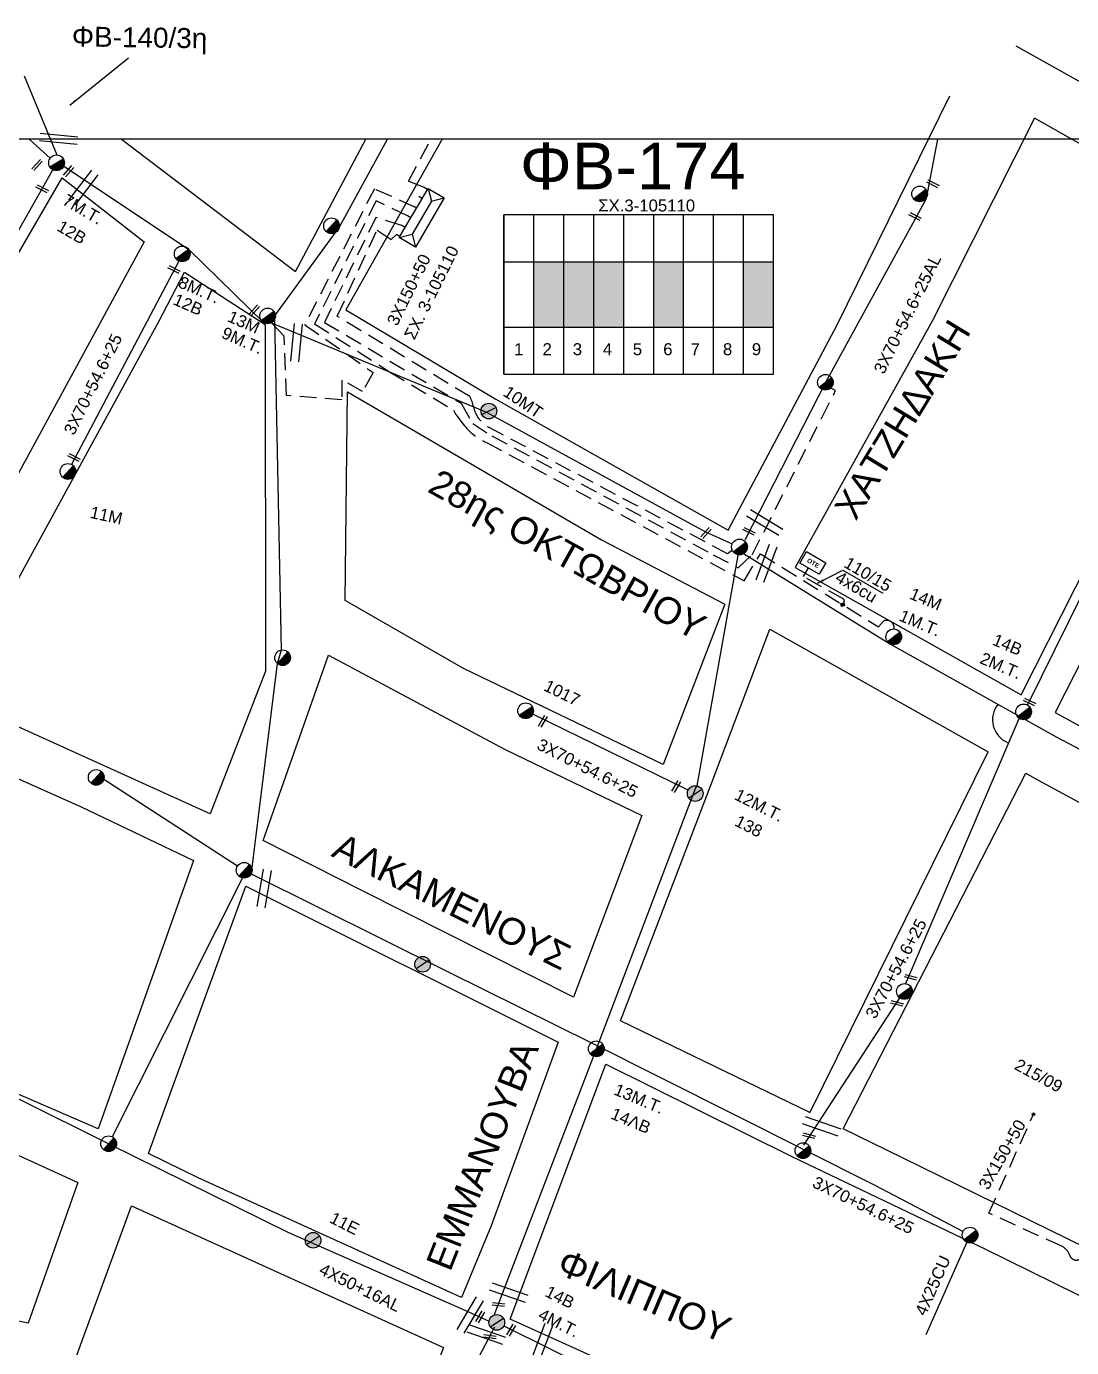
# Model space of a CAD drawing. Header units: millimetres. Extents: x 6950 to 9601, y 853 to 1951.
# Drawn here: x 8123.8 to 8280.8, y 1732.5 to 1931 of the extents above; entities that cross this region are included whole.
import ezdxf
from ezdxf.enums import TextEntityAlignment as Align

# ---------------------------------------------------------------- set-up
doc = ezdxf.new("R2010")
doc.units = ezdxf.units.MM
doc.linetypes.add('DASHED', pattern=[19.05, 12.7, -6.35])
for name, color, linetype in [('Pillar OTE', 7, 'Continuous'), ('Άγνωστα', 7, 'Continuous'), ('Ασφαλειοκιβώτια Χ.Τ 9 αναχωρήσεων', 7, 'Continuous'), ('Γυμνά εναέρια ΧΤ και ΦΟΠ (3Φ)   4x50+16AL', 7, 'Continuous'), ('Επιγραφές - Σχήματα', 7, 'Continuous'), ('Καλώδια ΧΤ   3x150AL+50CU', 7, 'DASHED'), ('Καλώδια ΧΤ   4x25CU', 7, 'DASHED'), ('Μηχανική τομή', 7, 'Continuous'), ('Στύλος Ξύλινος', 7, 'Continuous'), ('Στύλος Ξύλινος @ 1', 7, 'Continuous'), ('Στύλος ΦΜ', 7, 'Continuous'), ('Στύλος ΦΜ @ 1', 7, 'Continuous'), ('Συνδέσεις', 7, 'Continuous'), ('Συνεστραμμένα ΧΤ   3x70+54.6+25 AL', 7, 'SYN_LINE'), ('Τομή', 7, 'Continuous'), ('Υποσταθμός πόλεως', 7, 'Continuous'), ('Υπόβαθρο ΔΕΗ', 7, 'Continuous'), ('Υπόγεια καλώδια Παροχών ΧΤ   4x50AL', 7, 'DASHED'), ('Υπόγεια καλώδια Παροχών ΧΤ   4x6', 7, 'DASHED')]:
    doc.layers.add(name, color=color, linetype=linetype)
doc.styles.add('arial', font='ARIAL.TTF')
doc.styles.get("Standard").update_dxf_attribs({"font": 'ARIAL.TTF'})
doc.linetypes.add('SYN_LINE', pattern='A,0.5,-0.0001,["/\\/\\/\\/",Standard,S=0.1,R=0,X=0,Y=-0.05],-0.25', length=0.7501)
doc.dimstyles.new('ISO-25', dxfattribs={"dimtxt": 2.5, "dimasz": 2.5, "dimexe": 1.25, "dimexo": 0.625, "dimtad": 1, "dimtxsty": 'Standard', "dimcen": 2.5, "dimadec": 0, "dimazin": 0, "dimtfac": 1, "dimtmove": 0, "dimatfit": 3, "dimfxl": 1, "dimarcsym": 0})

# ---------------------------------------------------------------- blocks, each defined once
blk = doc.blocks.new('ΤΟΜΗ')
at = {"layer": 'Τομή', "ltscale": 40}
for p, q in [((-5.68, 0), (5.68, 0)), ((5.68, -2.33), (-5.68, -2.33))]:
    blk.add_line(p, q, dxfattribs=at)
blk = doc.blocks.new('ΜΗΧΑΝΙΚΗ ΤΟΜΗ')
at = {"layer": 'Μηχανική τομή', "ltscale": 40}
for p, q in [((-1.89, 0.78), (1.89, 0.78)), ((1.89, 0), (-1.89, 0))]:
    blk.add_line(p, q, dxfattribs=at)
blk = doc.blocks.new('ΥΠΑΡΧΩΝ ΤΣΙΜΕΝΤΕΝΙΟΣ ΣΤΥΛΟΣ')
at = {"layer": 'Στύλος ΦΜ'}
blk.add_hatch(color=7, dxfattribs=at).paths.add_polyline_path([(-1.29, -2.28, 0.574793), (2.62, 0, 0.268822), (1.3, 2.27)])
at = {"layer": 'Στύλος ΦΜ', "color": 7}
blk.add_line((-1.29, -2.28), (1.3, 2.27), dxfattribs=at)
blk.add_circle((0, 0), 2.62, dxfattribs=at)
at = {"layer": 'Στύλος ΦΜ', "flags": 4}
for tag, p in [('ΑΡΙΘΜΟΣ', (-4.68, 8.05)), ('ΤΥΠΟΣ', (-4.91, 3.03))]:
    blk.add_attdef(tag, p, '', height=4, dxfattribs=at)
blk = doc.blocks.new('ΥΠΑΡΧΩΝ ΞΥΛΙΝΟΣ ΣΤΥΛΟΣ')
at = {"layer": 'Στύλος Ξύλινος'}
h = blk.add_hatch(color=7, dxfattribs=at)
h.paths.add_polyline_path([(-2.62, 0, 0.270008), (-1.29, -2.28), (1.3, 2.27, 0.576266)])
h.paths.add_polyline_path([(-1.29, -2.28, 0.574793), (2.62, 0, 0.268822), (1.3, 2.27)])
at = {"layer": 'Στύλος Ξύλινος', "color": 7}
blk.add_line((-1.29, -2.28), (1.3, 2.27), dxfattribs=at)
blk.add_circle((0, 0), 2.62, dxfattribs=at)
at = {"layer": 'Στύλος Ξύλινος', "flags": 4}
for tag, p in [('ΑΡΙΘΜΟΣ', (-4.91, 8.6)), ('ΤΥΠΟΣ', (-4.85, 3.39))]:
    blk.add_attdef(tag, p, '', height=4, dxfattribs=at)
blk = doc.blocks.new('ΥΠΟΣΤΑΘΜΟΣ ΠΟΛΕΩΣ 6 ΑΝΑΧΩΡΗΣΕΩΝ')
at = {"layer": 'Υποσταθμός πόλεως', "linetype": 'Continuous', "ltscale": 40}
for p, q in [((-8.18, -2.82), (-8.18, -4)), ((-5.01, -2.82), (-5.01, -4)), ((-1.74, -2.82), (-1.74, -4)), ((1.65, -2.82), (1.65, -4)), ((5.07, -2.82), (5.07, -4)), ((8.16, -2.82), (8.16, -4))]:
    blk.add_line(p, q, dxfattribs=at)
blk.add_lwpolyline([(-8.57, 2.82), (8.57, 2.82), (8.57, -2.82), (-8.57, -2.82)], close=True, dxfattribs=at)
for points in [[(-5.75, 0), (-8.57, 2.82)], [(5.75, 0), (8.57, 2.82)], [(-8.57, -2.82), (-5.75, 0)], [(-5.75, 0), (5.75, 0)], [(8.57, -2.82), (5.75, 0)]]:
    blk.add_lwpolyline(points, dxfattribs=at)
at = {"layer": 'Υποσταθμός πόλεως', "linetype": 'SYN_LINE', "ltscale": 40, "flags": 1}
for tag, p in [('ΜΕΤΑΣΧΗΜΑΤΙΣΜΟΣ', (9.64, 1.91)), ('ΙΣΧΥΣ', (9.62, -0.89)), ('ΑΡΙΘΜΟΣ', (9.74, -3.61))]:
    blk.add_attdef(tag, p, '', height=1.8, dxfattribs=at)
blk = doc.blocks.new('ΑΣΦΑΛΕΙΟΚΙΒΩΤΙΟ ΥΠΟΣΤΑΘΜΟΥ 9 ΑΝΑΧΩΡΗΣΕΩΝ')
at = {"layer": 'Ασφαλειοκιβώτια Χ.Τ 9 αναχωρήσεων', "ltscale": 40}
for p, q in [((-23.8, 40.36), (24.02, 40.36)), ((-9.72, 40.36), (-9.72, -40.64)), ((9.94, 40.36), (9.94, -40.64)), ((-23.8, 31.36), (24.02, 31.36)), ((-23.8, 22.36), (24.02, 22.36)), ((-23.8, 13.36), (24.02, 13.36)), ((-23.8, 4.36), (24.02, 4.36)), ((-23.8, -4.64), (24.02, -4.64)), ((-23.8, -13.64), (24.02, -13.64)), ((-23.8, -22.64), (24.02, -22.64)), ((-23.8, -31.64), (24.02, -31.64))]:
    blk.add_line(p, q, dxfattribs=at)
at = {"layer": 'Ασφαλειοκιβώτια Χ.Τ 9 αναχωρήσεων'}
blk.add_lwpolyline([(-23.8, -40.64), (24.02, -40.64), (24.02, 40.36), (-23.8, 40.36)], close=True, dxfattribs=at)
for s, p in [('1', (-18.12, 37.3)), ('2', (-18.12, 28.73)), ('3', (-18.12, 19.66)), ('4', (-18.12, 10.64)), ('5', (-18.12, 1.63)), ('6', (-18.12, -7.51)), ('7', (-18.12, -15.75)), ('8', (-18.12, -25.44)), ('9', (-18.12, -34.13))]:
    blk.add_text(s, height=3.6, rotation=270, dxfattribs=at).set_placement(p)
at = {"layer": 'Ασφαλειοκιβώτια Χ.Τ 9 αναχωρήσεων', "ltscale": 40}
for tag, height, p in [('ΟΝΟΜΑ', 5, (-0.16, 44.31)), ('ΚΕΙΜΕΝΟ 1', 2, (17.06, 35.59)), ('ΚΕΙΜΕΝΟ 2', 2, (17.06, 26.88)), ('ΚΕΙΜΕΝΟ 3', 2, (17.06, 17.69)), ('ΚΕΙΜΕΝΟ 4', 2, (17.06, 8.71)), ('ΚΕΙΜΕΝΟ 5', 2, (17.06, -0.13)), ('ΚΕΙΜΕΝΟ 6', 2, (17.06, -9.05)), ('ΚΕΙΜΕΝΟ 7', 2, (17.06, -18.13)), ('ΚΕΙΜΕΝΟ 8', 2, (17.06, -26.85)), ('ΚΕΙΜΕΝΟ 9', 2, (17.06, -35.99)), ('ΣΧ', 2, (-0.1, -42.64))]:
    blk.add_attdef(tag, text='', height=height, dxfattribs=at).set_placement(p, align=Align.MIDDLE_CENTER)
blk = doc.blocks.new('_ΣΥΝΔΕΣΗ')
at = {"layer": 'Συνδέσεις', "linetype": 'SYN_LINE', "ltscale": 40}
blk.add_hatch(color=256, dxfattribs=at).paths.add_polyline_path([(0.5, -0.01, 1), (-0.5, -0.01, 1)])
at = {"layer": 'Συνδέσεις'}
blk.add_circle((0, -0.01), 0.5, dxfattribs=at)
blk = doc.blocks.new('PILLAR ΟΤΕ')
at = {"layer": 'Pillar OTE', "ltscale": 40}
blk.add_lwpolyline([(-3.31, 2.02), (3.39, 2.02), (3.39, -1.99), (-3.31, -1.99)], close=True, dxfattribs=at)
at = {"layer": 'Pillar OTE', "insert": (-1.81, 0.71), "char_height": 1.3575, "width": 109.961, "attachment_point": 1}
blk.add_mtext('{\\fArial|b1|i0|c161|p34;OTE}', dxfattribs=at)
blk = doc.blocks.new('TSONTA XT1')
at = {"ltscale": 40}
h = blk.add_hatch(color=256, dxfattribs=at)
h.dxf.hatch_style = 1
h.paths.add_polyline_path([(595.96, 2487.66), (597.07, 2488.77), (595.96, 2489.87), (594.85, 2488.77)])
blk.add_lwpolyline([(594.85, 2488.77), (595.96, 2489.87), (597.07, 2488.77), (595.96, 2487.66)], close=True, dxfattribs=at)

msp = doc.modelspace()

# ---------------------------------------------------------------- hatches: boundary and pattern name
at = {"layer": 'Ασφαλειοκιβώτια Χ.Τ 9 αναχωρήσεων', "ltscale": 40}
for color, points in [(154, [(8204.52, 1895.64), (8200.02, 1895.64), (8200.02, 1885.81), (8204.52, 1885.81)]), (6, [(8209.02, 1895.64), (8204.52, 1895.64), (8204.52, 1885.81), (8209.02, 1885.81)]), (27, [(8213.52, 1895.64), (8209.02, 1895.64), (8209.02, 1885.81), (8213.52, 1885.81)]), (30, [(8222.52, 1895.64), (8218.02, 1895.64), (8218.02, 1885.81), (8222.52, 1885.81)]), (2, [(8231.52, 1885.81), (8236.02, 1885.81), (8236.02, 1895.64), (8231.52, 1895.64)])]:
    msp.add_hatch(color=color, dxfattribs=at).paths.add_polyline_path(points)

# ---------------------------------------------------------------- linework, layer by layer
at = {"layer": 'Άγνωστα', "color": 30, "linetype": 'DASHED', "ltscale": 0.2}
msp.add_lwpolyline([(8183.54, 1906.8), (8181.2, 1907.75), (8184.57, 1914.05)], dxfattribs=at)
at = {"layer": 'Άγνωστα', "color": 27, "linetype": 'DASHED', "ltscale": 0.2}
msp.add_lwpolyline([(8182.16, 1903.87), (8176.07, 1906.6), (8165.63, 1886.19), (8175.89, 1879), (8174.3, 1876.15), (8171.19, 1877.88), (8171.19, 1874.91), (8162.88, 1875.56), (8162.51, 1884.47), (8160.6, 1886.47)], dxfattribs=at)
at = {"layer": 'Άγνωστα', "color": 2, "linetype": 'DASHED', "ltscale": 0.2}
msp.add_lwpolyline([(8181.05, 1902.56), (8176.34, 1904.8), (8167.1, 1886.33), (8178.36, 1879.12), (8187.96, 1873.35), (8188.3, 1872.69), (8189.43, 1871.23, 0.12538), (8192.92, 1868.49), (8231.6, 1847.73), (8234.05, 1851.77), (8251.76, 1840.82), (8252.56, 1841.68, -0.598311), (8254.12, 1840.48, -6.176462)], format="xyb", dxfattribs=at)
at = {"layer": 'Άγνωστα', "color": 151, "linetype": 'DASHED', "ltscale": 0.2}
msp.add_lwpolyline([(8180.18, 1901.09), (8176.3, 1902.32), (8168.57, 1886.54), (8189.12, 1874.38), (8190.85, 1871.33), (8193.71, 1869.49), (8226.94, 1851.63), (8230.73, 1849.66), (8232.83, 1851.64), (8243.27, 1872.22), (8245.35, 1876.29), (8244.35, 1876.8)], dxfattribs=at)
at = {"layer": 'Άγνωστα', "color": 6, "linetype": 'DASHED', "ltscale": 0.2}
msp.add_lwpolyline([(8229.84, 1852.31), (8229.12, 1851.78), (8193.32, 1870.74, -0.224222), (8190.95, 1873.91, 0.076694), (8190.39, 1875.41), (8170.5, 1887.45), (8176.47, 1900.39), (8178.59, 1898.98), (8179.4, 1899.75)], format="xyb", dxfattribs=at)
at = {"layer": 'Άγνωστα', "color": 27}
for points in [[(8148.15, 1897.53), (8148.15, 1897.53), (8148.15, 1897.53), (8159.48, 1886.47)], [(8146.73, 1895.75), (8130.61, 1865.19)]]:
    msp.add_lwpolyline(points, dxfattribs=at)
at = {"layer": 'Άγνωστα', "color": 6}
msp.add_lwpolyline([(8194.06, 1737.42), (8209.41, 1777.41), (8209.41, 1777.41), (8224.3, 1816.51), (8224.3, 1816.51)], dxfattribs=at)
at = {"layer": 'Άγνωστα', "color": 151, "linetype": 'DASHED', "ltscale": 0.2}
msp.add_lwpolyline([(8282.58, 1746.14), (8282.05, 1745.82, -0.471505), (8280.51, 1746.38, 0.189205), (8279.3, 1747.77), (8268.35, 1752.71), (8275.07, 1767.58)], format="xyb", dxfattribs=at)
at = {"layer": 'Άγνωστα', "color": 173}
msp.add_lwpolyline([(8194.1, 1735.61), (8191.73, 1731.04), (8191.73, 1731.04), (8173.47, 1683.38), (8160.81, 1650.97), (8149.32, 1618.31), (8149.91, 1608.68)], dxfattribs=at)
at = {"layer": 'Επιγραφές - Σχήματα'}
msp.add_lwpolyline([(6992.76, 898.14), (9488.75, 898.14), (9488.75, 1914.05), (6992.76, 1914.05)], close=True, dxfattribs=at)
at = {"layer": 'Καλώδια ΧΤ   3x150AL+50CU', "color": 7, "linetype": 'Continuous', "ltscale": 0.1}
for p, q in [((8396.58, 1858.55), (8272.46, 1928.03)), ((8241.45, 1767.82), (8268.24, 1822.01)), ((8246.48, 1765.38), (8273.89, 1818.83))]:
    msp.add_line(p, q, dxfattribs=at)
msp.add_arc((8272.62, 1826.84), 3.71, 141.6833, 247.0296, dxfattribs=at)
at = {"layer": 'Συνεστραμμένα ΧΤ   3x70+54.6+25 AL', "color": 2, "linetype": 'SYN_LINE', "ltscale": 20}
for p, q in [((8272.86, 1826.99), (8255.81, 1787.08)), ((8240.56, 1762.95), (8255.17, 1785.39))]:
    msp.add_line(p, q, dxfattribs=at)
at = {"layer": 'Συνεστραμμένα ΧΤ   3x70+54.6+25 AL', "color": 5, "linetype": 'SYN_LINE', "ltscale": 15}
msp.add_lwpolyline([(8128.45, 1911.68), (8123.54, 1923.54)], dxfattribs=at)
at = {"layer": 'Συνεστραμμένα ΧΤ   3x70+54.6+25 AL', "color": 6, "linetype": 'SYN_LINE', "ltscale": 15}
msp.add_lwpolyline([(8127.4, 1911.21), (8124.23, 1914.05)], dxfattribs=at)
at = {"layer": 'Συνεστραμμένα ΧΤ   3x70+54.6+25 AL', "color": 27, "linetype": 'SYN_LINE', "ltscale": 15}
msp.add_lwpolyline([(8161.21, 1887.67), (8170.79, 1900.8), (8178.03, 1914.05)], dxfattribs=at)
at = {"layer": 'Συνεστραμμένα ΧΤ   3x70+54.6+25 AL', "color": 151, "ltscale": 20}
for points in [[(8231.78, 1853.89), (8243.86, 1877.57), (8259, 1905.17), (8260.67, 1914.05)], [(8195.51, 1735.78), (8224.03, 1721.65), (8253.33, 1708.14), (8296.01, 1689.4), (8329.92, 1672.27), (8364.78, 1668.17)]]:
    msp.add_lwpolyline(points, dxfattribs=at)
at = {"layer": 'Συνεστραμμένα ΧΤ   3x70+54.6+25 AL', "color": 6, "linetype": 'SYN_LINE', "ltscale": 20}
for points in [[(8076.36, 1823.36), (8092.98, 1851.94), (8112.25, 1882.1), (8127.76, 1909.48)], [(8160.6, 1886.47), (8192.92, 1873.04), (8225.79, 1855.07), (8229.82, 1853.26)], [(8224.3, 1816.51), (8224.55, 1816.9), (8230.78, 1851.82)], [(8223.21, 1816.29), (8199.85, 1827.67)], [(8157.56, 1803.69), (8187.26, 1788.93), (8208.66, 1778.31), (8251.12, 1756.96), (8264.48, 1749.98)], [(8265.07, 1748.35), (8258.9, 1734.47)]]:
    msp.add_lwpolyline(points, dxfattribs=at)
at = {"layer": 'Συνεστραμμένα ΧΤ   3x70+54.6+25 AL', "color": 27, "linetype": 'SYN_LINE', "ltscale": 20}
for points in [[(8129.42, 1910.02), (8148.15, 1897.53)], [(8157.71, 1804.63), (8161.5, 1835.29), (8162.14, 1837.33), (8161.12, 1887.03)], [(8156.26, 1803.09), (8136.7, 1764.21)]]:
    msp.add_lwpolyline(points, dxfattribs=at)
at = {"layer": 'Συνεστραμμένα ΧΤ   3x70+54.6+25 AL', "color": 2, "linetype": 'SYN_LINE', "ltscale": 20}
for points in [[(8274.14, 1829.06), (8288.8, 1858.65)], [(8231.52, 1851.8), (8253.61, 1838.22), (8278.45, 1824.28), (8300.41, 1812.73), (8333.64, 1794.88)]]:
    msp.add_lwpolyline(points, dxfattribs=at)
at = {"layer": 'Συνεστραμμένα ΧΤ   3x70+54.6+25 AL', "color": 27, "ltscale": 20}
for points in [[(8135.45, 1817.93), (8155.53, 1804.88)], [(8082.9, 1789.68), (8082.9, 1789.68), (8082.9, 1789.68), (8136.17, 1763.16), (8163.08, 1749.89), (8190.1, 1737.94), (8193.3, 1736.52)]]:
    msp.add_lwpolyline(points, dxfattribs=at)
at = {"layer": 'Υπόβαθρο ΔΕΗ'}
for points in [[(8186.27, 1914.05), (8171.81, 1888.4), (8194.33, 1874.99), (8229.2, 1855.32), (8245.6, 1886.19), (8262.51, 1920.55)], [(8396.84, 1848.5), (8275.21, 1917.2), (8259.84, 1886.73), (8244.65, 1859.35), (8239.29, 1849.71), (8273.21, 1830.58), (8299.51, 1882.52), (8307.82, 1900.1), (8313.29, 1896.93), (8295.63, 1862), (8278.31, 1827.96), (8308.83, 1811.16), (8350.4, 1789.28), (8366.03, 1781.03), (8390.23, 1833.81), (8396.88, 1848.65)], [(8138.11, 1914.05), (8164.22, 1894.18), (8174.78, 1914.05)], [(8129.2, 1908.23), (8141.48, 1898.63), (8118.12, 1855.69), (8098.87, 1821.53), (8082.19, 1791.79), (8066.43, 1803.25), (8086.71, 1836.13), (8106, 1867.4), (8119.48, 1891.57), (8129.2, 1908.23)], [(8147.58, 1894.07), (8159.66, 1886.21), (8159.73, 1834.15), (8151.41, 1812.72), (8112.81, 1830.2), (8143.71, 1886.66), (8147.58, 1894.07)], [(8172.05, 1876.13), (8210.2, 1853.88), (8228.72, 1844.21), (8219.42, 1820.1), (8189.48, 1834.53), (8171.68, 1844.75), (8172.05, 1876.13)], [(8246.43, 1849.3), (8252.41, 1845.88)], [(8241.45, 1767.83), (8213.05, 1781.61), (8226.62, 1817.01), (8235.46, 1840.43)], [(8235.46, 1840.43), (8268.24, 1822.01)], [(8216.22, 1812.45), (8205.97, 1785.18), (8174.3, 1801.17), (8159.36, 1808.72), (8169.17, 1836.54), (8195.62, 1822.44), (8216.22, 1812.45)], [(8109.19, 1823.95), (8132.05, 1813.78), (8148.9, 1805.71), (8134.59, 1765.4), (8107.24, 1777.21), (8087.72, 1786.48), (8109.19, 1823.95)], [(8273.89, 1818.83), (8275.23, 1818.08), (8314.17, 1796.98), (8336.62, 1784.83), (8365.86, 1768.99), (8355.49, 1740.16), (8347.26, 1717.18), (8302.38, 1737.95), (8255.37, 1761.06), (8246.48, 1765.38)], [(8142.17, 1761.68), (8151.26, 1786.79), (8156.77, 1801.87), (8203.68, 1778.39), (8193.61, 1750.82), (8189.17, 1740.05), (8149.59, 1758.01), (8142.17, 1761.68)], [(8083.37, 1779.35), (8131.56, 1757.31), (8124.08, 1736.21), (8065.89, 1747.65), (8083.37, 1779.35)], [(8210.81, 1775.12), (8238.77, 1761.26), (8267.76, 1747.38), (8295.29, 1733.79), (8328.72, 1717.33), (8344.71, 1709.99), (8336.65, 1687.45), (8332.25, 1674.34), (8299.04, 1689.99), (8268.86, 1703.63), (8218.03, 1727.05), (8196.49, 1736.81), (8210.81, 1775.12)], [(8123.89, 1710.85), (8139.6, 1753.85), (8186.44, 1732.54), (8170.65, 1691.46), (8123.89, 1710.85)]]:
    msp.add_lwpolyline(points, dxfattribs=at)
at = {"layer": 'Υπόγεια καλώδια Παροχών ΧΤ   4x6', "color": 2, "linetype": 'DASHED', "ltscale": 0.2}
msp.add_lwpolyline([(8246.58, 1844.43, 0.319971), (8246.56, 1844.95), (8240.53, 1848.35), (8241.22, 1849.58)], format="xyb", dxfattribs=at)

# ---------------------------------------------------------------- block references
at = {"layer": 'Pillar OTE', "xscale": 0.5, "yscale": 0.5, "zscale": 0.5, "rotation": 330.3111032751742}
msp.add_blockref('PILLAR ΟΤΕ', (8241.91, 1850.4), dxfattribs=at)
at = {"layer": 'Ασφαλειοκιβώτια Χ.Τ 9 αναχωρήσεων', "xscale": 0.5, "yscale": 0.5, "zscale": 0.5, "rotation": 90}
msp.add_blockref('ΑΣΦΑΛΕΙΟΚΙΒΩΤΙΟ ΥΠΟΣΤΑΘΜΟΥ 9 ΑΝΑΧΩΡΗΣΕΩΝ', (8215.7, 1890.67), dxfattribs=at)
at = {"layer": 'Μηχανική τομή'}
for p, xscale, yscale, zscale, rotation in [((8125.57, 1910.05), 0.4999999999999998, 0.4999999999999998, 0.4999999999999998, 48.14200631588049), ((8130.3, 1909.12), 0.4999999999999998, 0.4999999999999998, 0.4999999999999998, 48.14200631588049), ((8260.04, 1907.52), 0.4999999999999997, 0.4999999999999997, 0.4999999999999997, 153.5981061758948), ((8126.27, 1906.77), 0.4999999999999998, 0.4999999999999998, 0.4999999999999998, 153.5981061758948), ((8257.37, 1902.63), 0.4999999999999997, 0.4999999999999997, 0.4999999999999997, 153.5981061758948), ((8146.08, 1894.64), 0.4999999999999997, 0.4999999999999997, 0.4999999999999997, 153.5981061758948), ((8158.17, 1888.2), 0.4999999999999998, 0.4999999999999998, 0.4999999999999998, 48.14200631588049), ((8131.06, 1866.43), 0.4999999999999997, 0.4999999999999997, 0.4999999999999997, 153.5981061758948), ((8226.03, 1854.77), 0.4999999999999998, 0.4999999999999998, 0.4999999999999998, 48.14200631588049), ((8232.44, 1855.33), 0.4999999999999997, 0.4999999999999997, 0.4999999999999997, 153.5981061758948), ((8274.56, 1829.69), 0.4999999999999997, 0.4999999999999997, 0.4999999999999997, 153.5981061758948), ((8201.21, 1826.72), 0.4999999999999998, 0.4999999999999998, 0.4999999999999998, 239.889233486939), ((8221.22, 1816.92), 0.4999999999999998, 0.4999999999999998, 0.4999999999999998, 239.889233486939), ((8256.69, 1788.35), 0.4999999999999997, 0.4999999999999997, 0.4999999999999997, 165.8424243224842), ((8254.62, 1784.42), 0.4999999999999997, 0.4999999999999997, 0.4999999999999997, 165.8424243224842), ((8241.4, 1764.54), 0.4999999999999998, 0.4999999999999998, 0.4999999999999998, 165.8424243224842), ((8194.73, 1739.2), 0.4999999999999998, 0.4999999999999998, 0.4999999999999998, 173.1870249409475), ((8191.78, 1737.25), 0.4999999999999998, 0.4999999999999998, 0.4999999999999998, 239.889233486939), ((8196.44, 1735.25), 0.4999999999999998, 0.4999999999999998, 0.4999999999999998, 239.889233486939), ((8193.45, 1734.36), 0.4999999999999998, 0.4999999999999998, 0.4999999999999998, 173.1870249409475)]:
    msp.add_blockref('ΜΗΧΑΝΙΚΗ ΤΟΜΗ', p, dxfattribs=dict(at, xscale=xscale, yscale=yscale, zscale=zscale, rotation=rotation))
at = {"layer": 'Στύλος Ξύλινος @ 1', "ltscale": 40}
ref = msp.add_blockref('ΥΠΑΡΧΩΝ ΞΥΛΙΝΟΣ ΣΤΥΛΟΣ', (8193.27, 1873.22), dxfattribs=dict(at, xscale=0.449999999999818, yscale=0.449999999999818, zscale=0.449999999999818, rotation=325.8394331313655))
ref.add_attrib('ΤΥΠΟΣ', '10MT', (8195.25, 1875.65), dxfattribs={"layer": 'Στύλος Ξύλινος', "height": 1.8, "rotation": 325.8394, "flags": 4})
ref = msp.add_blockref('ΥΠΑΡΧΩΝ ΞΥΛΙΝΟΣ ΣΤΥΛΟΣ', (8224.26, 1815.76), dxfattribs=dict(at, xscale=0.449999999999818, yscale=0.449999999999818, zscale=0.449999999999818, rotation=333.1818317416822))
ref.add_attrib('ΤΥΠΟΣ', '138', (8230.03, 1811.01), dxfattribs={"layer": 'Στύλος Ξύλινος', "height": 1.8, "rotation": 333.1818, "flags": 4})
ref.add_attrib('ΑΡΙΘΜΟΣ', '12M.T.', (8229.98, 1814.97), dxfattribs={"layer": 'Στύλος Ξύλινος', "height": 1.8, "rotation": 333.1818, "flags": 4})
at = {"layer": 'Στύλος Ξύλινος @ 1', "ltscale": 40, "xscale": 0.449999999999818, "yscale": 0.449999999999818, "zscale": 0.449999999999818, "rotation": 333.1818317416822}
msp.add_blockref('ΥΠΑΡΧΩΝ ΞΥΛΙΝΟΣ ΣΤΥΛΟΣ', (8183.32, 1790.11), dxfattribs=at)
at = {"layer": 'Στύλος Ξύλινος @ 1', "ltscale": 40}
ref = msp.add_blockref('ΥΠΑΡΧΩΝ ΞΥΛΙΝΟΣ ΣΤΥΛΟΣ', (8166.87, 1748.65), dxfattribs=dict(at, xscale=0.449999999999818, yscale=0.449999999999818, zscale=0.449999999999818, rotation=333.1818317416822))
ref.add_attrib('ΑΡΙΘΜΟΣ', '11E', (8169.2, 1751.4), dxfattribs={"layer": 'Στύλος Ξύλινος', "height": 1.8, "rotation": 333.1818, "flags": 4})
ref = msp.add_blockref('ΥΠΑΡΧΩΝ ΞΥΛΙΝΟΣ ΣΤΥΛΟΣ', (8194.46, 1736.31), dxfattribs=dict(at, xscale=0.449999999999818, yscale=0.449999999999818, zscale=0.449999999999818, rotation=333.1818317416822))
ref.add_attrib('ΤΥΠΟΣ', '4M.T.', (8200.52, 1736.89), dxfattribs={"layer": 'Στύλος Ξύλινος', "height": 1.8, "rotation": 333.1818, "flags": 4})
ref.add_attrib('ΑΡΙΘΜΟΣ', '14B', (8201.53, 1740.33), dxfattribs={"layer": 'Στύλος Ξύλινος', "height": 1.8, "rotation": 333.1818, "flags": 4})
at = {"layer": 'Στύλος ΦΜ @ 1', "ltscale": 40}
ref = msp.add_blockref('ΥΠΑΡΧΩΝ ΤΣΙΜΕΝΤΕΝΙΟΣ ΣΤΥΛΟΣ', (8128.34, 1910.51), dxfattribs=dict(at, xscale=0.449999999999818, yscale=0.449999999999818, zscale=0.449999999999818, rotation=330.0463725300465))
ref.add_attrib('ΤΥΠΟΣ', '7M.T.', (8129.06, 1904.36), dxfattribs={"layer": 'Στύλος ΦΜ', "height": 1.8, "rotation": 330.0464, "flags": 4})
ref.add_attrib('ΑΡΙΘΜΟΣ', '12B', (8128.25, 1900.42), dxfattribs={"layer": 'Στύλος ΦΜ', "height": 1.8, "rotation": 330.0464, "flags": 4})
for p, xscale, yscale, zscale, rotation in [((8257.96, 1905.84), 0.4499999999998182, 0.4499999999998182, 0.4499999999998182, 337.1517464580141), ((8169.64, 1901.05), 0.4499999999998181, 0.4499999999998181, 0.4499999999998181, 347.4962981754869), ((8243.81, 1877.54), 0.4499999999998182, 0.4499999999998182, 0.4499999999998182, 337.1517464580141), ((8230.91, 1852.8), 0.4499999999998182, 0.4499999999998182, 0.4499999999998182, 337.1517464580141), ((8162.29, 1836.16), 0.4499999999998181, 0.4499999999998181, 0.4499999999998181, 347.4962981754869), ((8134.3, 1818.19), 0.4499999999998181, 0.4499999999998181, 0.4499999999998181, 347.4962981754869), ((8134.3, 1818.19), 0.4499999999998181, 0.4499999999998181, 0.4499999999998181, 347.4962981754869), ((8156.52, 1804.24), 0.4499999999998181, 0.4499999999998181, 0.4499999999998181, 347.4962981754869), ((8255.69, 1786.03), 0.4499999999998182, 0.4499999999998182, 0.4499999999998182, 337.1517464580141), ((8136.17, 1763.16), 0.4499999999998181, 0.4499999999998181, 0.4499999999998181, 347.4962981754869), ((8240.44, 1762.11), 0.4499999999998182, 0.4499999999998182, 0.4499999999998182, 337.1517464580141), ((8265.53, 1749.44), 0.4499999999998182, 0.4499999999998182, 0.4499999999998182, 337.1517464580141)]:
    msp.add_blockref('ΥΠΑΡΧΩΝ ΤΣΙΜΕΝΤΕΝΙΟΣ ΣΤΥΛΟΣ', p, dxfattribs=dict(at, xscale=xscale, yscale=yscale, zscale=zscale, rotation=rotation))
ref = msp.add_blockref('ΥΠΑΡΧΩΝ ΤΣΙΜΕΝΤΕΝΙΟΣ ΣΤΥΛΟΣ', (8147.21, 1896.83), dxfattribs=dict(at, xscale=0.4499999999998181, yscale=0.4499999999998181, zscale=0.4499999999998181, rotation=336.2204477939493))
ref.add_attrib('ΤΥΠΟΣ', '12B', (8145.69, 1889.31), dxfattribs={"layer": 'Στύλος ΦΜ', "height": 1.8, "rotation": 336.2204, "flags": 4})
ref.add_attrib('ΑΡΙΘΜΟΣ', '8M.T.', (8146.45, 1891.91), dxfattribs={"layer": 'Στύλος ΦΜ', "height": 1.8, "rotation": 336.2204, "flags": 4})
ref = msp.add_blockref('ΥΠΑΡΧΩΝ ΤΣΙΜΕΝΤΕΝΙΟΣ ΣΤΥΛΟΣ', (8160.04, 1887.51), dxfattribs=dict(at, xscale=0.4499999999998181, yscale=0.4499999999998181, zscale=0.4499999999998181, rotation=336.2204477939493))
ref.add_attrib('ΤΥΠΟΣ', '13M', (8153.87, 1886.75), dxfattribs={"layer": 'Στύλος ΦΜ', "height": 1.8, "rotation": 336.2204, "flags": 4})
ref.add_attrib('ΑΡΙΘΜΟΣ', '9M.T.', (8152.96, 1884.29), dxfattribs={"layer": 'Στύλος ΦΜ', "height": 1.8, "rotation": 336.2204, "flags": 4})
ref = msp.add_blockref('ΥΠΑΡΧΩΝ ΤΣΙΜΕΝΤΕΝΙΟΣ ΣΤΥΛΟΣ', (8130.06, 1864.14), dxfattribs=dict(at, xscale=0.4499999999998181, yscale=0.4499999999998181, zscale=0.4499999999998181, rotation=347.4962981754869))
ref.add_attrib('ΤΥΠΟΣ', '11M', (8133.24, 1857.2), dxfattribs={"layer": 'Στύλος ΦΜ', "height": 1.8, "rotation": 347.4963, "flags": 4})
ref = msp.add_blockref('ΥΠΑΡΧΩΝ ΤΣΙΜΕΝΤΕΝΙΟΣ ΣΤΥΛΟΣ', (8254.07, 1839.3), dxfattribs=dict(at, xscale=0.4499999999998182, yscale=0.4499999999998182, zscale=0.4499999999998182, rotation=337.1517464580141))
ref.add_attrib('ΤΥΠΟΣ', '14M', (8256.28, 1845.09), dxfattribs={"layer": 'Στύλος ΦΜ', "height": 1.8, "rotation": 337.1517, "flags": 4})
ref.add_attrib('ΑΡΙΘΜΟΣ', '1M.T.', (8254.72, 1841.8), dxfattribs={"layer": 'Στύλος ΦΜ', "height": 1.8, "rotation": 337.1517, "flags": 4})
ref = msp.add_blockref('ΥΠΑΡΧΩΝ ΤΣΙΜΕΝΤΕΝΙΟΣ ΣΤΥΛΟΣ', (8273.58, 1828.03), dxfattribs=dict(at, xscale=0.4499999999998182, yscale=0.4499999999998182, zscale=0.4499999999998182, rotation=337.1517464580141))
ref.add_attrib('ΤΥΠΟΣ', '14B', (8268.74, 1838.17), dxfattribs={"layer": 'Στύλος ΦΜ', "height": 1.8, "rotation": 337.1517, "flags": 4})
ref.add_attrib('ΑΡΙΘΜΟΣ', '2M.T.', (8266.85, 1835.39), dxfattribs={"layer": 'Στύλος ΦΜ', "height": 1.8, "rotation": 337.1517, "flags": 4})
ref = msp.add_blockref('ΥΠΑΡΧΩΝ ΤΣΙΜΕΝΤΕΝΙΟΣ ΣΤΥΛΟΣ', (8198.79, 1828.19), dxfattribs=dict(at, xscale=0.4499999999998181, yscale=0.4499999999998181, zscale=0.4499999999998181, rotation=333.6822654256129))
ref.add_attrib('ΤΥΠΟΣ', '1017', (8201.36, 1831.34), dxfattribs={"layer": 'Στύλος ΦΜ', "height": 1.8, "rotation": 333.6823, "flags": 4})
ref = msp.add_blockref('ΥΠΑΡΧΩΝ ΤΣΙΜΕΝΤΕΝΙΟΣ ΣΤΥΛΟΣ', (8209.41, 1777.41), dxfattribs=dict(at, xscale=0.4499999999998182, yscale=0.4499999999998182, zscale=0.4499999999998182, rotation=337.1517464580141))
ref.add_attrib('ΤΥΠΟΣ', '13M.T.', (8211.88, 1770.61), dxfattribs={"layer": 'Στύλος ΦΜ', "height": 1.8, "rotation": 337.1517, "flags": 4})
ref.add_attrib('ΑΡΙΘΜΟΣ', '14ΛΒ', (8211.41, 1766.99), dxfattribs={"layer": 'Στύλος ΦΜ', "height": 1.8, "rotation": 337.1517, "flags": 4})
at = {"layer": 'Συνδέσεις', "xscale": 0.3075184835441075, "yscale": 0.3075184835441075, "zscale": 0.3075184835441075, "rotation": 328.2657355403657}
msp.add_blockref('TSONTA XT1', (7687.98, 1289.61), dxfattribs=at)
at = {"layer": 'Συνδέσεις', "xscale": 0.4, "yscale": 0.4, "zscale": 0.25}
msp.add_blockref('_ΣΥΝΔΕΣΗ', (8275.07, 1767.58), dxfattribs=at)
msp.add_blockref('_ΣΥΝΔΕΣΗ', (8275.07, 1767.58), dxfattribs=at)
at = {"layer": 'Τομή'}
for p, xscale, yscale, zscale, rotation in [((8128.62, 1913.52), 0.4999999999999997, 0.4999999999999997, 0.4999999999999997, 174.5097321234034), ((8132.85, 1906.45), 0.4999999999999996, 0.4999999999999996, 0.4999999999999996, 232.8862829089412), ((8164.97, 1883.45), 0.4999999999999996, 0.4999999999999996, 0.4999999999999996, 264.5097321234034), ((8234.4, 1855.97), 0.4999999999999996, 0.4999999999999996, 0.4999999999999996, 148.8205448120422), ((8235.51, 1850.13), 0.4999999999999997, 0.4999999999999997, 0.4999999999999997, 249.586509754993), ((8160.08, 1801.39), 0.4999999999999996, 0.4999999999999996, 0.4999999999999996, 260.2093724100597), ((8243.06, 1765.23), 0.4999999999999996, 0.4999999999999996, 0.4999999999999996, 161.0293473464232), ((8196.07, 1740.21), 0.4999999999999997, 0.4999999999999997, 0.4999999999999997, 161.0293473464232), ((8190.96, 1737.12), 0.4999999999999997, 0.4999999999999997, 0.4999999999999997, 239.4656248897377), ((8192.69, 1733.91), 0.4999999999999997, 0.4999999999999997, 0.4999999999999997, 161.0293473464232), ((8201.82, 1733.14), 0.4999999999999998, 0.4999999999999998, 0.4999999999999998, 249.586509754993)]:
    msp.add_blockref('ΤΟΜΗ', p, dxfattribs=dict(at, xscale=xscale, yscale=yscale, zscale=zscale, rotation=rotation))
at = {"layer": 'Υποσταθμός πόλεως', "xscale": 0.4999999999999999, "yscale": 0.4999999999999999, "zscale": 0.4999999999999999, "rotation": 239.595260517954}
msp.add_blockref('ΥΠΟΣΤΑΘΜΟΣ ΠΟΛΕΩΣ 6 ΑΝΑΧΩΡΗΣΕΩΝ', (8183.19, 1902.26), dxfattribs=at)

# ---------------------------------------------------------------- texts
at = {"ltscale": 40, "attachment_point": 1, "style": 'arial'}
for s, insert, char_height, width, rotation in [('ΦΒ-140/3η', (8130.66, 1931), 3, 94.4586, 359.1724), ('XATZHΔAKH', (8244.95, 1858.68), 4, 94.4586, 58.665), ('28ης OKTΩBPIOΥ', (8185.82, 1864.68), 4, 154.1409, 330.8496), ('ΑΛΚΑΜΕΝΟΥΣ', (8171.21, 1809.99), 4, 148.6117, 333.5614), ('EMMANOYBA', (8183.74, 1745.26), 4, 94.4586, 68.3965), ('ΦΙΛΙΠΠΟΥ', (8204.75, 1747.48), 4, 94.4586, 337.0993)]:
    msp.add_mtext(s, dxfattribs=dict(at, insert=insert, char_height=char_height, width=width, rotation=rotation))
at = {"ltscale": 40, "insert": (8197.93, 1913.54), "char_height": 7, "width": 46.4484, "attachment_point": 1, "style": 'arial'}
msp.add_mtext('ΦB-174', dxfattribs=at)
at = {"layer": 'Άγνωστα', "ltscale": 40, "insert": (8209.69, 1905), "char_height": 1.8, "width": 16.588, "attachment_point": 1, "style": 'arial'}
msp.add_mtext('ΣΧ.3-105110', dxfattribs=at)
at = {"layer": 'Άγνωστα', "ltscale": 40, "char_height": 1.8, "width": 34.5395, "attachment_point": 1, "style": 'arial'}
for s, insert, rotation in [('ΣΧ. 3-105110', (8180.45, 1884.59), 63.6572), ('3X150+50', (8177.87, 1886.67), 63.6572), ('3X70+54.6+25', (8129.34, 1870.26), 63.6572), ('3X70+54.6+25', (8201.13, 1824.12), 333.1791), ('3X70+54.6+25', (8249.72, 1782.63), 61.7972), ('215/09', (8272.89, 1776.02), 331.5803), ('3X150+50', (8266.69, 1756.98), 60.2319), ('3X70+54.6+25', (8242.48, 1758.35), 334.0441)]:
    msp.add_mtext(s, dxfattribs=dict(at, insert=insert, rotation=rotation))
at = {"layer": 'Γυμνά εναέρια ΧΤ και ΦΟΠ (3Φ)   4x50+16AL', "ltscale": 40, "insert": (8168.41, 1745.27), "char_height": 1.8, "width": 34.5395, "attachment_point": 1, "rotation": 333.8023, "style": 'arial'}
msp.add_mtext('4X50+16AL', dxfattribs=at)
at = {"layer": 'Καλώδια ΧΤ   4x25CU', "ltscale": 0.2, "insert": (8257.18, 1737.88), "char_height": 1.8, "width": 34.5395, "attachment_point": 1, "rotation": 66.1308, "style": 'arial'}
msp.add_mtext('4X25CU', dxfattribs=at)
at = {"layer": 'Συνεστραμμένα ΧΤ   3x70+54.6+25 AL', "ltscale": 20, "insert": (8250.98, 1879.44), "char_height": 1.8, "width": 34.5395, "attachment_point": 1, "rotation": 63.6572, "style": 'arial'}
msp.add_mtext('3X70+54.6+25AL', dxfattribs=at)
at = {"layer": 'Υπόγεια καλώδια Παροχών ΧΤ   4x50AL', "color": 7, "ltscale": 0.2, "char_height": 1.8, "attachment_point": 1, "rotation": 329.6883}
for s, insert in [('110/15', (8247.33, 1851.43)), ('4x6cu', (8246.02, 1849.27))]:
    msp.add_mtext_dynamic_manual_height_columns(s, width=1.8, gutter_width=12.5, heights=[0.118], dxfattribs=dict(at, insert=insert))

# ---------------------------------------------------------------- leaders
at = {"layer": 'Επιγραφές - Σχήματα', "ltscale": 40}
for points in [[(8130.36, 1919.19), (8139.17, 1926.29)], [(8242.62, 1847.37), (8246.43, 1849.3)]]:
    msp.add_leader(points, dimstyle='ISO-25', override={"dimasz": 1, "dimtad": 0}, dxfattribs=at)

doc.saveas('drawing.dxf')
